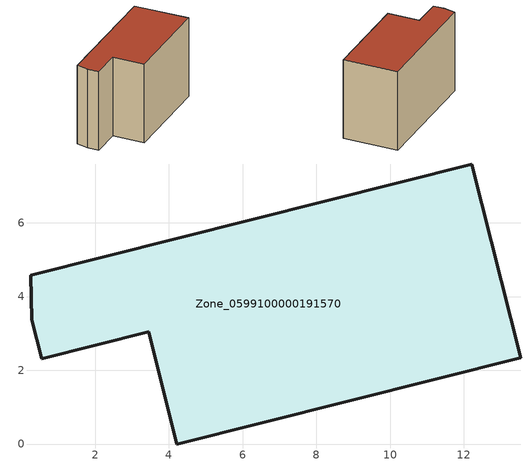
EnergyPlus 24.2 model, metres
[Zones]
Zone_0599100000191570
 floor ground (C_G): 4.21,0 3.45,3.04 0.55,2.31 0.28,3.38 0.26,4.58 12.22,7.59 13.54,2.35 z0
 wall outside (C_F): 3.45,3.04 4.21,0 13.54,2.35 12.22,7.59 0.26,4.58 0.28,3.38 0.55,2.31 3.45,3.04 z0:8.07
 roof outside (C_R): 0.28,3.38 0.55,2.31 3.45,3.04 4.21,0 13.54,2.35 12.22,7.59 0.26,4.58 z8.07
[BUILDING]
Pand.0599100000191570: North Axis=0; Terrain=City; Loads Convergence Tolerance Value=0.04; Temperature Convergence Tolerance Value=0.4; Solar Distribution=FullExterior; Maximum Number of Warmup Days=25; Minimum Number of Warmup Days=1
[Site:Location]
Rotterdam.The.Hague.AP_ZH_NLD Design_Conditions: Latitude=51.96; Longitude=4.45; Time Zone=1; Elevation=-4.5
[SITE:GROUNDTEMPERATURE:BUILDINGSURFACE]
18, 18, 18, 18, 18, 18, 18, 18, 18, 18, 18, 18
[MATERIAL] Thermal Absorptance=0.9; Solar Absorptance=0.7; Visible Absorptance=0.7
Name | Roughness | Thickness | Conductivity | Density | Specific Heat
G.TI.1975-1991 | MediumSmooth | 0.15 | 0.288461 | 540 | 1210
F.TI.1975-1991 | Rough | 0.3 | 0.230769 | 1920 | 840
R.TI.1975-1991 | MediumRough | 0.2 | 0.153846 | 1500 | 1000
[CONSTRUCTION]
C_G: G.TI.1975-1991
C_F: F.TI.1975-1991
C_R: R.TI.1975-1991
[ZONE]
Zone_0599100000191570: Type=1; Multiplier=1; Ceiling Height=Autocalculate; Volume=Autocalculate; Floor Area=autocalculate; Part of Total Floor Area=Yes
[ZONEINFILTRATION:DESIGNFLOWRATE]
Infil_Zone_0599100000191570: Zone or ZoneList or Space or SpaceList=Zone_0599100000191570; Schedule=AlwaysOn; Design Flow Rate Calculation Method=Flow/Area; Flow Rate per Floor Area=0.003; Constant Term Coefficient=1; Temperature Term Coefficient=0; Velocity Term Coefficient=0; Velocity Squared Term Coefficient=0
[HVACTEMPLATE:ZONE:IDEALLOADSAIRSYSTEM]
Zone_0599100000191570: Maximum Heating Supply Air Temperature=50; Minimum Cooling Supply Air Temperature=13; Maximum Heating Supply Air Humidity Ratio=0.0156; Minimum Cooling Supply Air Humidity Ratio=0.0077; Heating Limit=NoLimit; Cooling Limit=NoLimit; Dehumidification Control Type=ConstantSensibleHeatRatio; Cooling Sensible Heat Ratio=0.7; Dehumidification Setpoint=60; Humidification Control Type=None; Humidification Setpoint=30; Outdoor Air Method=None; Outdoor Air Flow Rate per Person=0.00944; Outdoor Air Flow Rate per Zone Floor Area=0; Outdoor Air Flow Rate per Zone=0; Demand Controlled Ventilation Type=None; Outdoor Air Economizer Type=NoEconomizer; Heat Recovery Type=None; Sensible Heat Recovery Effectiveness=0.7; Latent Heat Recovery Effectiveness=0.65
[ZONECONTROL:THERMOSTAT]
ThermostatControl_Zone_0599100000191570: Zone or ZoneList=Zone_0599100000191570; Control Type Schedule=DualSetpointControlType; Control 1=Thermostat_Zone_0599100000191570; Temperature Difference Between Cutout And Setpoint=0
[THERMOSTATSETPOINT:DUALSETPOINT]
Thermostat_Zone_0599100000191570: Heating Setpoint Temperature Schedule=HeatingSetpoint_Zone_0599100000191570; Cooling Setpoint Temperature Schedule=CoolingSetpoint_Zone_0599100000191570
[SCHEDULE:COMPACT]
HeatingSetpoint_Zone_0599100000191570: Through: 12/31, For: AllDays, Until: 24:00, 21
CoolingSetpoint_Zone_0599100000191570: Through: 12/31, For: AllDays, Until: 24:00, 24
DualSetpointControlType: Through: 12/31, For: AllDays, Until: 24:00, 4
AlwaysOn: Through: 12/31, For: AllDays, Until: 24:00, 1
